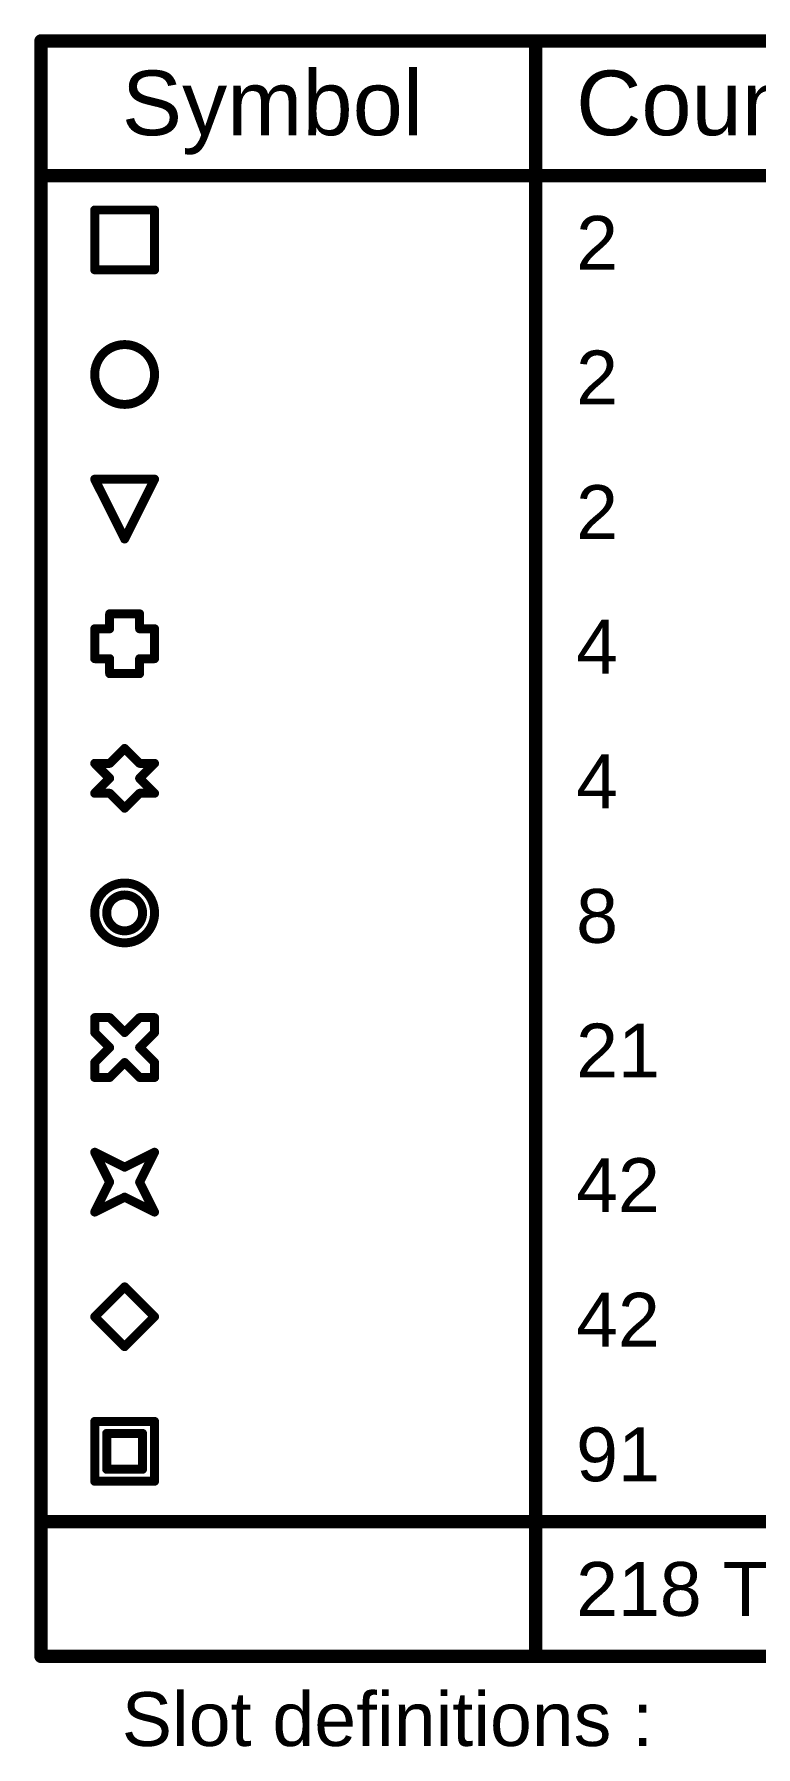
# Model space of a CAD drawing. Header units: inches. Extents: x 0 to 386, y 0 to 148.
# Drawn here: x 40.07 to 60.47, y 99.93 to 148.4 of the extents above; entities that cross this region are included whole.
import ezdxf

# ---------------------------------------------------------------- set-up
doc = ezdxf.new("R2010")
doc.units = ezdxf.units.IN
doc.layers.add('Drill Drawing', color=1, linetype='Continuous')
doc.styles.add('Arial', font='', dxfattribs={"height": 0.2})
doc.styles.get('Arial').set_extended_font_data('Arial')

msp = doc.modelspace()

# ---------------------------------------------------------------- linework, layer by layer
at = {"layer": 'Drill Drawing'}
for points in [[(40.257, 148.209, 0.381, 0.381, 0), (230.756, 148.209, 0.381, 0.381, 0)], [(40.257, 102.489, 0.381, 0.381, 0), (40.257, 148.209, 0.381, 0.381, 0)], [(54.25, 102.489, 0.381, 0.381, 0), (54.25, 148.209, 0.381, 0.381, 0)], [(40.257, 144.399, 0.381, 0.381, 0), (230.756, 144.399, 0.381, 0.381, 0)], [(41.776, 143.425, 0.254, 0.254, 0), (43.469, 143.425, 0.254, 0.254, 0)], [(41.776, 141.732, 0.254, 0.254, 0), (41.776, 143.425, 0.254, 0.254, 0)], [(43.469, 141.732, 0.254, 0.254, 0), (43.469, 143.425, 0.254, 0.254, 0)], [(41.776, 141.732, 0.254, 0.254, 0), (43.469, 141.732, 0.254, 0.254, 0)], [(41.776, 135.805, 0.254, 0.254, 0), (43.469, 135.805, 0.254, 0.254, 0)], [(41.776, 135.805, 0.254, 0.254, 0), (42.623, 134.112, 0.254, 0.254, 0)], [(42.623, 134.112, 0.254, 0.254, 0), (43.469, 135.805, 0.254, 0.254, 0)], [(42.199, 131.572, 0.254, 0.254, 0), (42.199, 131.995, 0.254, 0.254, 0)], [(42.199, 131.995, 0.254, 0.254, 0), (43.046, 131.995, 0.254, 0.254, 0)], [(43.046, 131.572, 0.254, 0.254, 0), (43.046, 131.995, 0.254, 0.254, 0)], [(41.776, 130.725, 0.254, 0.254, 0), (41.776, 131.572, 0.254, 0.254, 0)], [(41.776, 131.572, 0.254, 0.254, 0), (42.199, 131.572, 0.254, 0.254, 0)], [(43.046, 131.572, 0.254, 0.254, 0), (43.469, 131.572, 0.254, 0.254, 0)], [(43.469, 130.725, 0.254, 0.254, 0), (43.469, 131.572, 0.254, 0.254, 0)], [(41.776, 130.725, 0.254, 0.254, 0), (42.199, 130.725, 0.254, 0.254, 0)], [(42.199, 130.302, 0.254, 0.254, 0), (42.199, 130.725, 0.254, 0.254, 0)], [(42.199, 130.302, 0.254, 0.254, 0), (43.046, 130.302, 0.254, 0.254, 0)], [(43.046, 130.725, 0.254, 0.254, 0), (43.469, 130.725, 0.254, 0.254, 0)], [(43.046, 130.302, 0.254, 0.254, 0), (43.046, 130.725, 0.254, 0.254, 0)], [(42.199, 127.762, 0.254, 0.254, 0), (42.623, 128.185, 0.254, 0.254, 0)], [(42.623, 128.185, 0.254, 0.254, 0), (43.046, 127.762, 0.254, 0.254, 0)], [(41.776, 127.762, 0.254, 0.254, 0), (42.199, 127.339, 0.254, 0.254, 0)], [(41.776, 127.762, 0.254, 0.254, 0), (42.199, 127.762, 0.254, 0.254, 0)], [(43.046, 127.762, 0.254, 0.254, 0), (43.469, 127.762, 0.254, 0.254, 0)], [(43.046, 127.339, 0.254, 0.254, 0), (43.469, 127.762, 0.254, 0.254, 0)], [(41.776, 126.915, 0.254, 0.254, 0), (42.199, 127.339, 0.254, 0.254, 0)], [(41.776, 126.915, 0.254, 0.254, 0), (42.199, 126.915, 0.254, 0.254, 0)], [(42.199, 126.915, 0.254, 0.254, 0), (42.623, 126.492, 0.254, 0.254, 0)], [(42.623, 126.492, 0.254, 0.254, 0), (43.046, 126.915, 0.254, 0.254, 0)], [(43.046, 127.339, 0.254, 0.254, 0), (43.469, 126.915, 0.254, 0.254, 0)], [(43.046, 126.915, 0.254, 0.254, 0), (43.469, 126.915, 0.254, 0.254, 0)], [(41.776, 120.142, 0.254, 0.254, 0), (41.776, 120.565, 0.254, 0.254, 0)], [(41.776, 120.565, 0.254, 0.254, 0), (42.199, 120.565, 0.254, 0.254, 0)], [(41.776, 120.142, 0.254, 0.254, 0), (42.199, 119.719, 0.254, 0.254, 0)], [(42.199, 120.565, 0.254, 0.254, 0), (42.623, 120.142, 0.254, 0.254, 0)], [(42.623, 120.142, 0.254, 0.254, 0), (43.046, 120.565, 0.254, 0.254, 0)], [(43.046, 120.565, 0.254, 0.254, 0), (43.469, 120.565, 0.254, 0.254, 0)], [(43.046, 119.719, 0.254, 0.254, 0), (43.469, 120.142, 0.254, 0.254, 0)], [(43.469, 120.142, 0.254, 0.254, 0), (43.469, 120.565, 0.254, 0.254, 0)], [(41.776, 119.295, 0.254, 0.254, 0), (42.199, 119.719, 0.254, 0.254, 0)], [(43.046, 119.719, 0.254, 0.254, 0), (43.469, 119.295, 0.254, 0.254, 0)], [(41.776, 118.872, 0.254, 0.254, 0), (41.776, 119.295, 0.254, 0.254, 0)], [(42.199, 118.872, 0.254, 0.254, 0), (42.623, 119.295, 0.254, 0.254, 0)], [(42.623, 119.295, 0.254, 0.254, 0), (43.046, 118.872, 0.254, 0.254, 0)], [(43.469, 118.872, 0.254, 0.254, 0), (43.469, 119.295, 0.254, 0.254, 0)], [(41.776, 118.872, 0.254, 0.254, 0), (42.199, 118.872, 0.254, 0.254, 0)], [(43.046, 118.872, 0.254, 0.254, 0), (43.469, 118.872, 0.254, 0.254, 0)], [(41.776, 116.755, 0.254, 0.254, 0), (42.623, 116.332, 0.254, 0.254, 0)], [(41.776, 116.755, 0.254, 0.254, 0), (42.199, 115.909, 0.254, 0.254, 0)], [(42.623, 116.332, 0.254, 0.254, 0), (43.469, 116.755, 0.254, 0.254, 0)], [(43.046, 115.909, 0.254, 0.254, 0), (43.469, 116.755, 0.254, 0.254, 0)], [(41.776, 115.062, 0.254, 0.254, 0), (42.199, 115.909, 0.254, 0.254, 0)], [(43.046, 115.909, 0.254, 0.254, 0), (43.469, 115.062, 0.254, 0.254, 0)], [(41.776, 115.062, 0.254, 0.254, 0), (42.623, 115.485, 0.254, 0.254, 0)], [(42.623, 115.485, 0.254, 0.254, 0), (43.469, 115.062, 0.254, 0.254, 0)], [(41.776, 112.099, 0.254, 0.254, 0), (42.623, 112.945, 0.254, 0.254, 0)], [(42.623, 112.945, 0.254, 0.254, 0), (43.469, 112.099, 0.254, 0.254, 0)], [(41.776, 112.099, 0.254, 0.254, 0), (42.623, 111.252, 0.254, 0.254, 0)], [(42.623, 111.252, 0.254, 0.254, 0), (43.469, 112.099, 0.254, 0.254, 0)], [(41.776, 109.135, 0.254, 0.254, 0), (43.469, 109.135, 0.254, 0.254, 0)], [(41.776, 107.442, 0.254, 0.254, 0), (41.776, 109.135, 0.254, 0.254, 0)], [(43.469, 107.442, 0.254, 0.254, 0), (43.469, 109.135, 0.254, 0.254, 0)], [(42.115, 108.797, 0.254, 0.254, 0), (43.131, 108.797, 0.254, 0.254, 0)], [(42.115, 107.781, 0.254, 0.254, 0), (42.115, 108.797, 0.254, 0.254, 0)], [(43.131, 107.781, 0.254, 0.254, 0), (43.131, 108.797, 0.254, 0.254, 0)], [(42.115, 107.781, 0.254, 0.254, 0), (43.131, 107.781, 0.254, 0.254, 0)], [(41.776, 107.442, 0.254, 0.254, 0), (43.469, 107.442, 0.254, 0.254, 0)], [(40.257, 106.299, 0.381, 0.381, 0), (230.756, 106.299, 0.381, 0.381, 0)], [(40.257, 102.489, 0.381, 0.381, 0), (230.756, 102.489, 0.381, 0.381, 0)]]:
    msp.add_lwpolyline(points, format="xyseb", dxfattribs=at)
for points in [[(40.162, 148.209, 0.191, 0.191, 1), (40.353, 148.209, 0.191, 0.191, 1)], [(40.162, 148.209, 0.191, 0.191, 1), (40.353, 148.209, 0.191, 0.191, 1)], [(54.154, 148.209, 0.191, 0.191, 1), (54.345, 148.209, 0.191, 0.191, 1)], [(40.162, 144.399, 0.191, 0.191, 1), (40.353, 144.399, 0.191, 0.191, 1)], [(41.713, 143.425, 0.127, 0.127, 1), (41.84, 143.425, 0.127, 0.127, 1)], [(41.713, 143.425, 0.127, 0.127, 1), (41.84, 143.425, 0.127, 0.127, 1)], [(43.406, 143.425, 0.127, 0.127, 1), (43.533, 143.425, 0.127, 0.127, 1)], [(43.406, 143.425, 0.127, 0.127, 1), (43.533, 143.425, 0.127, 0.127, 1)], [(41.713, 141.732, 0.127, 0.127, 1), (41.84, 141.732, 0.127, 0.127, 1)], [(41.713, 141.732, 0.127, 0.127, 1), (41.84, 141.732, 0.127, 0.127, 1)], [(43.406, 141.732, 0.127, 0.127, 1), (43.533, 141.732, 0.127, 0.127, 1)], [(43.406, 141.732, 0.127, 0.127, 1), (43.533, 141.732, 0.127, 0.127, 1)], [(43.469, 138.769, 0.254, 0.254, 1), (41.776, 138.769, 0.254, 0.254, 1)], [(41.713, 138.769, 0.127, 0.127, 1), (41.84, 138.769, 0.127, 0.127, 1)], [(43.406, 138.769, 0.127, 0.127, 1), (43.533, 138.769, 0.127, 0.127, 1)], [(41.713, 135.805, 0.127, 0.127, 1), (41.84, 135.805, 0.127, 0.127, 1)], [(41.713, 135.805, 0.127, 0.127, 1), (41.84, 135.805, 0.127, 0.127, 1)], [(43.406, 135.805, 0.127, 0.127, 1), (43.533, 135.805, 0.127, 0.127, 1)], [(43.406, 135.805, 0.127, 0.127, 1), (43.533, 135.805, 0.127, 0.127, 1)], [(42.559, 134.112, 0.127, 0.127, 1), (42.686, 134.112, 0.127, 0.127, 1)], [(42.559, 134.112, 0.127, 0.127, 1), (42.686, 134.112, 0.127, 0.127, 1)], [(42.136, 131.995, 0.127, 0.127, 1), (42.263, 131.995, 0.127, 0.127, 1)], [(42.136, 131.995, 0.127, 0.127, 1), (42.263, 131.995, 0.127, 0.127, 1)], [(42.983, 131.995, 0.127, 0.127, 1), (43.11, 131.995, 0.127, 0.127, 1)], [(42.983, 131.995, 0.127, 0.127, 1), (43.11, 131.995, 0.127, 0.127, 1)], [(41.713, 131.572, 0.127, 0.127, 1), (41.84, 131.572, 0.127, 0.127, 1)], [(41.713, 131.572, 0.127, 0.127, 1), (41.84, 131.572, 0.127, 0.127, 1)], [(42.136, 131.572, 0.127, 0.127, 1), (42.263, 131.572, 0.127, 0.127, 1)], [(42.136, 131.572, 0.127, 0.127, 1), (42.263, 131.572, 0.127, 0.127, 1)], [(42.983, 131.572, 0.127, 0.127, 1), (43.11, 131.572, 0.127, 0.127, 1)], [(42.983, 131.572, 0.127, 0.127, 1), (43.11, 131.572, 0.127, 0.127, 1)], [(43.406, 131.572, 0.127, 0.127, 1), (43.533, 131.572, 0.127, 0.127, 1)], [(43.406, 131.572, 0.127, 0.127, 1), (43.533, 131.572, 0.127, 0.127, 1)], [(41.713, 130.725, 0.127, 0.127, 1), (41.84, 130.725, 0.127, 0.127, 1)], [(41.713, 130.725, 0.127, 0.127, 1), (41.84, 130.725, 0.127, 0.127, 1)], [(42.136, 130.725, 0.127, 0.127, 1), (42.263, 130.725, 0.127, 0.127, 1)], [(42.136, 130.725, 0.127, 0.127, 1), (42.263, 130.725, 0.127, 0.127, 1)], [(42.136, 130.302, 0.127, 0.127, 1), (42.263, 130.302, 0.127, 0.127, 1)], [(42.136, 130.302, 0.127, 0.127, 1), (42.263, 130.302, 0.127, 0.127, 1)], [(42.983, 130.725, 0.127, 0.127, 1), (43.11, 130.725, 0.127, 0.127, 1)], [(42.983, 130.725, 0.127, 0.127, 1), (43.11, 130.725, 0.127, 0.127, 1)], [(42.983, 130.302, 0.127, 0.127, 1), (43.11, 130.302, 0.127, 0.127, 1)], [(42.983, 130.302, 0.127, 0.127, 1), (43.11, 130.302, 0.127, 0.127, 1)], [(43.406, 130.725, 0.127, 0.127, 1), (43.533, 130.725, 0.127, 0.127, 1)], [(43.406, 130.725, 0.127, 0.127, 1), (43.533, 130.725, 0.127, 0.127, 1)], [(42.559, 128.185, 0.127, 0.127, 1), (42.686, 128.185, 0.127, 0.127, 1)], [(42.559, 128.185, 0.127, 0.127, 1), (42.686, 128.185, 0.127, 0.127, 1)], [(41.713, 127.762, 0.127, 0.127, 1), (41.84, 127.762, 0.127, 0.127, 1)], [(41.713, 127.762, 0.127, 0.127, 1), (41.84, 127.762, 0.127, 0.127, 1)], [(42.136, 127.762, 0.127, 0.127, 1), (42.263, 127.762, 0.127, 0.127, 1)], [(42.136, 127.762, 0.127, 0.127, 1), (42.263, 127.762, 0.127, 0.127, 1)], [(42.983, 127.762, 0.127, 0.127, 1), (43.11, 127.762, 0.127, 0.127, 1)], [(42.983, 127.762, 0.127, 0.127, 1), (43.11, 127.762, 0.127, 0.127, 1)], [(43.406, 127.762, 0.127, 0.127, 1), (43.533, 127.762, 0.127, 0.127, 1)], [(43.406, 127.762, 0.127, 0.127, 1), (43.533, 127.762, 0.127, 0.127, 1)], [(41.713, 126.915, 0.127, 0.127, 1), (41.84, 126.915, 0.127, 0.127, 1)], [(41.713, 126.915, 0.127, 0.127, 1), (41.84, 126.915, 0.127, 0.127, 1)], [(42.136, 127.339, 0.127, 0.127, 1), (42.263, 127.339, 0.127, 0.127, 1)], [(42.136, 127.339, 0.127, 0.127, 1), (42.263, 127.339, 0.127, 0.127, 1)], [(42.136, 126.915, 0.127, 0.127, 1), (42.263, 126.915, 0.127, 0.127, 1)], [(42.136, 126.915, 0.127, 0.127, 1), (42.263, 126.915, 0.127, 0.127, 1)], [(42.983, 127.339, 0.127, 0.127, 1), (43.11, 127.339, 0.127, 0.127, 1)], [(42.983, 127.339, 0.127, 0.127, 1), (43.11, 127.339, 0.127, 0.127, 1)], [(42.983, 126.915, 0.127, 0.127, 1), (43.11, 126.915, 0.127, 0.127, 1)], [(42.983, 126.915, 0.127, 0.127, 1), (43.11, 126.915, 0.127, 0.127, 1)], [(43.406, 126.915, 0.127, 0.127, 1), (43.533, 126.915, 0.127, 0.127, 1)], [(43.406, 126.915, 0.127, 0.127, 1), (43.533, 126.915, 0.127, 0.127, 1)], [(42.559, 126.492, 0.127, 0.127, 1), (42.686, 126.492, 0.127, 0.127, 1)], [(42.559, 126.492, 0.127, 0.127, 1), (42.686, 126.492, 0.127, 0.127, 1)], [(43.469, 123.529, 0.254, 0.254, 1), (41.776, 123.529, 0.254, 0.254, 1)], [(43.131, 123.529, 0.254, 0.254, 1), (42.115, 123.529, 0.254, 0.254, 1)], [(41.713, 123.529, 0.127, 0.127, 1), (41.84, 123.529, 0.127, 0.127, 1)], [(42.051, 123.529, 0.127, 0.127, 1), (42.178, 123.529, 0.127, 0.127, 1)], [(43.067, 123.529, 0.127, 0.127, 1), (43.194, 123.529, 0.127, 0.127, 1)], [(43.406, 123.529, 0.127, 0.127, 1), (43.533, 123.529, 0.127, 0.127, 1)], [(41.713, 120.565, 0.127, 0.127, 1), (41.84, 120.565, 0.127, 0.127, 1)], [(41.713, 120.565, 0.127, 0.127, 1), (41.84, 120.565, 0.127, 0.127, 1)], [(41.713, 120.142, 0.127, 0.127, 1), (41.84, 120.142, 0.127, 0.127, 1)], [(41.713, 120.142, 0.127, 0.127, 1), (41.84, 120.142, 0.127, 0.127, 1)], [(42.136, 120.565, 0.127, 0.127, 1), (42.263, 120.565, 0.127, 0.127, 1)], [(42.136, 120.565, 0.127, 0.127, 1), (42.263, 120.565, 0.127, 0.127, 1)], [(42.559, 120.142, 0.127, 0.127, 1), (42.686, 120.142, 0.127, 0.127, 1)], [(42.559, 120.142, 0.127, 0.127, 1), (42.686, 120.142, 0.127, 0.127, 1)], [(42.983, 120.565, 0.127, 0.127, 1), (43.11, 120.565, 0.127, 0.127, 1)], [(42.983, 120.565, 0.127, 0.127, 1), (43.11, 120.565, 0.127, 0.127, 1)], [(43.406, 120.565, 0.127, 0.127, 1), (43.533, 120.565, 0.127, 0.127, 1)], [(43.406, 120.565, 0.127, 0.127, 1), (43.533, 120.565, 0.127, 0.127, 1)], [(43.406, 120.142, 0.127, 0.127, 1), (43.533, 120.142, 0.127, 0.127, 1)], [(43.406, 120.142, 0.127, 0.127, 1), (43.533, 120.142, 0.127, 0.127, 1)], [(42.136, 119.719, 0.127, 0.127, 1), (42.263, 119.719, 0.127, 0.127, 1)], [(42.136, 119.719, 0.127, 0.127, 1), (42.263, 119.719, 0.127, 0.127, 1)], [(42.983, 119.719, 0.127, 0.127, 1), (43.11, 119.719, 0.127, 0.127, 1)], [(42.983, 119.719, 0.127, 0.127, 1), (43.11, 119.719, 0.127, 0.127, 1)], [(41.713, 119.295, 0.127, 0.127, 1), (41.84, 119.295, 0.127, 0.127, 1)], [(41.713, 119.295, 0.127, 0.127, 1), (41.84, 119.295, 0.127, 0.127, 1)], [(42.559, 119.295, 0.127, 0.127, 1), (42.686, 119.295, 0.127, 0.127, 1)], [(42.559, 119.295, 0.127, 0.127, 1), (42.686, 119.295, 0.127, 0.127, 1)], [(43.406, 119.295, 0.127, 0.127, 1), (43.533, 119.295, 0.127, 0.127, 1)], [(43.406, 119.295, 0.127, 0.127, 1), (43.533, 119.295, 0.127, 0.127, 1)], [(41.713, 118.872, 0.127, 0.127, 1), (41.84, 118.872, 0.127, 0.127, 1)], [(41.713, 118.872, 0.127, 0.127, 1), (41.84, 118.872, 0.127, 0.127, 1)], [(42.136, 118.872, 0.127, 0.127, 1), (42.263, 118.872, 0.127, 0.127, 1)], [(42.136, 118.872, 0.127, 0.127, 1), (42.263, 118.872, 0.127, 0.127, 1)], [(42.983, 118.872, 0.127, 0.127, 1), (43.11, 118.872, 0.127, 0.127, 1)], [(42.983, 118.872, 0.127, 0.127, 1), (43.11, 118.872, 0.127, 0.127, 1)], [(43.406, 118.872, 0.127, 0.127, 1), (43.533, 118.872, 0.127, 0.127, 1)], [(43.406, 118.872, 0.127, 0.127, 1), (43.533, 118.872, 0.127, 0.127, 1)], [(41.713, 116.755, 0.127, 0.127, 1), (41.84, 116.755, 0.127, 0.127, 1)], [(41.713, 116.755, 0.127, 0.127, 1), (41.84, 116.755, 0.127, 0.127, 1)], [(43.406, 116.755, 0.127, 0.127, 1), (43.533, 116.755, 0.127, 0.127, 1)], [(43.406, 116.755, 0.127, 0.127, 1), (43.533, 116.755, 0.127, 0.127, 1)], [(42.559, 116.332, 0.127, 0.127, 1), (42.686, 116.332, 0.127, 0.127, 1)], [(42.559, 116.332, 0.127, 0.127, 1), (42.686, 116.332, 0.127, 0.127, 1)], [(42.136, 115.909, 0.127, 0.127, 1), (42.263, 115.909, 0.127, 0.127, 1)], [(42.136, 115.909, 0.127, 0.127, 1), (42.263, 115.909, 0.127, 0.127, 1)], [(42.983, 115.909, 0.127, 0.127, 1), (43.11, 115.909, 0.127, 0.127, 1)], [(42.983, 115.909, 0.127, 0.127, 1), (43.11, 115.909, 0.127, 0.127, 1)], [(42.559, 115.485, 0.127, 0.127, 1), (42.686, 115.485, 0.127, 0.127, 1)], [(42.559, 115.485, 0.127, 0.127, 1), (42.686, 115.485, 0.127, 0.127, 1)], [(41.713, 115.062, 0.127, 0.127, 1), (41.84, 115.062, 0.127, 0.127, 1)], [(41.713, 115.062, 0.127, 0.127, 1), (41.84, 115.062, 0.127, 0.127, 1)], [(43.406, 115.062, 0.127, 0.127, 1), (43.533, 115.062, 0.127, 0.127, 1)], [(43.406, 115.062, 0.127, 0.127, 1), (43.533, 115.062, 0.127, 0.127, 1)], [(42.559, 112.945, 0.127, 0.127, 1), (42.686, 112.945, 0.127, 0.127, 1)], [(42.559, 112.945, 0.127, 0.127, 1), (42.686, 112.945, 0.127, 0.127, 1)], [(41.713, 112.099, 0.127, 0.127, 1), (41.84, 112.099, 0.127, 0.127, 1)], [(41.713, 112.099, 0.127, 0.127, 1), (41.84, 112.099, 0.127, 0.127, 1)], [(43.406, 112.099, 0.127, 0.127, 1), (43.533, 112.099, 0.127, 0.127, 1)], [(43.406, 112.099, 0.127, 0.127, 1), (43.533, 112.099, 0.127, 0.127, 1)], [(42.559, 111.252, 0.127, 0.127, 1), (42.686, 111.252, 0.127, 0.127, 1)], [(42.559, 111.252, 0.127, 0.127, 1), (42.686, 111.252, 0.127, 0.127, 1)], [(41.713, 109.135, 0.127, 0.127, 1), (41.84, 109.135, 0.127, 0.127, 1)], [(41.713, 109.135, 0.127, 0.127, 1), (41.84, 109.135, 0.127, 0.127, 1)], [(43.406, 109.135, 0.127, 0.127, 1), (43.533, 109.135, 0.127, 0.127, 1)], [(43.406, 109.135, 0.127, 0.127, 1), (43.533, 109.135, 0.127, 0.127, 1)], [(42.051, 108.797, 0.127, 0.127, 1), (42.178, 108.797, 0.127, 0.127, 1)], [(42.051, 108.797, 0.127, 0.127, 1), (42.178, 108.797, 0.127, 0.127, 1)], [(43.067, 108.797, 0.127, 0.127, 1), (43.194, 108.797, 0.127, 0.127, 1)], [(43.067, 108.797, 0.127, 0.127, 1), (43.194, 108.797, 0.127, 0.127, 1)], [(42.051, 107.781, 0.127, 0.127, 1), (42.178, 107.781, 0.127, 0.127, 1)], [(42.051, 107.781, 0.127, 0.127, 1), (42.178, 107.781, 0.127, 0.127, 1)], [(43.067, 107.781, 0.127, 0.127, 1), (43.194, 107.781, 0.127, 0.127, 1)], [(43.067, 107.781, 0.127, 0.127, 1), (43.194, 107.781, 0.127, 0.127, 1)], [(41.713, 107.442, 0.127, 0.127, 1), (41.84, 107.442, 0.127, 0.127, 1)], [(41.713, 107.442, 0.127, 0.127, 1), (41.84, 107.442, 0.127, 0.127, 1)], [(43.406, 107.442, 0.127, 0.127, 1), (43.533, 107.442, 0.127, 0.127, 1)], [(43.406, 107.442, 0.127, 0.127, 1), (43.533, 107.442, 0.127, 0.127, 1)], [(40.162, 106.299, 0.191, 0.191, 1), (40.353, 106.299, 0.191, 0.191, 1)], [(40.162, 102.489, 0.191, 0.191, 1), (40.353, 102.489, 0.191, 0.191, 1)], [(40.162, 102.489, 0.191, 0.191, 1), (40.353, 102.489, 0.191, 0.191, 1)], [(54.154, 102.489, 0.191, 0.191, 1), (54.345, 102.489, 0.191, 0.191, 1)]]:
    msp.add_lwpolyline(points, format="xyseb", close=True, dxfattribs=at)

# ---------------------------------------------------------------- texts
at = {"layer": 'Drill Drawing', "style": 'Arial'}
for s, height, p in [('Symbol', 1.8288, (42.543, 145.542)), ('Count', 1.8288, (55.393, 145.542)), ('2', 1.524, (55.393, 141.732)), ('2', 1.524, (55.393, 137.922)), ('2', 1.524, (55.393, 134.112)), ('4', 1.524, (55.393, 130.302)), ('4', 1.524, (55.393, 126.492)), ('8', 1.524, (55.393, 122.682)), ('21', 1.524, (55.393, 118.872)), ('42', 1.524, (55.393, 115.062)), ('42', 1.524, (55.393, 111.252)), ('91', 1.524, (55.393, 107.442)), ('218 Total', 1.524, (55.393, 103.632)), ('Slot definitions :', 1.524, (42.543, 99.949))]:
    msp.add_text(s, height=height, dxfattribs=at).set_placement(p)

doc.saveas('drawing.dxf')
